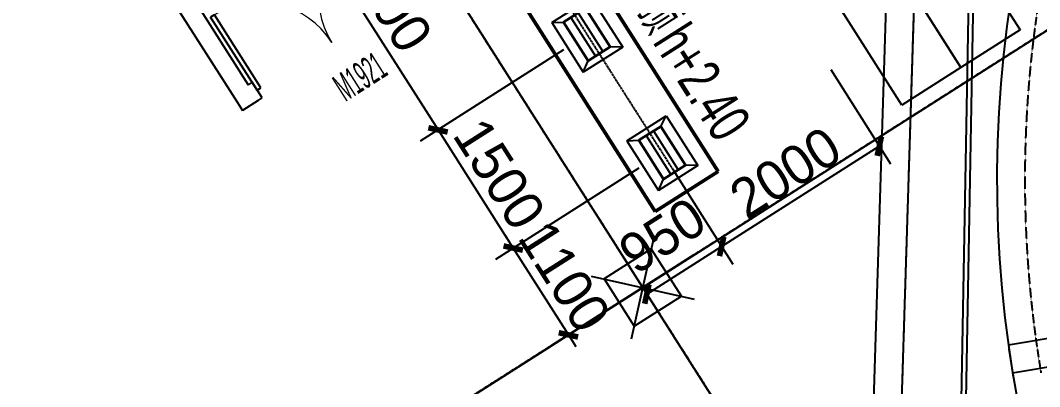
# Model space of a CAD drawing. Extents: x -314896780 to 410892, y -604568922 to 1555970.
# Drawn here: x 94300 to 105214, y 173474 to 177394 of the extents above; entities that cross this region are included whole.
import ezdxf
from ezdxf.xclip import XClip

# ---------------------------------------------------------------- set-up
doc = ezdxf.new("R2010")
doc.units = 0
doc.header["$LTSCALE"] = 10
doc.header["$MEASUREMENT"] = 0
doc.header["$XCLIPFRAME"] = 2
for name, pattern in [('DOTE', [2.42, 2, -0.2, 0.02, -0.2]), ('X-104 B0平面$0$$0$DASH', [0.35, 0.25, -0.1]), ('X-104 B0平面$0$DOTE', [2.42, 2, -0.2, 0.02, -0.2]), ('车库-B0$0$CENTER2', [1.125, 0.75, -0.125, 0.125, -0.125])]:
    doc.linetypes.add(name, pattern=pattern)
for name, color, linetype in [('104-13 B0核心筒$0$02-TEXT_门窗', 151, 'Continuous'), ('104-13 B0核心筒$0$A-C_门', 150, 'Continuous'), ('104-13 B0核心筒$0$A_STR-砌块墙', 121, 'Continuous'), ('104-13 B0核心筒$0$A_STR-砼墙', 51, 'Continuous'), ('104-13 B0核心筒$0$A_STR-砼柱', 51, 'Continuous'), ('A_AXIS-轴线', 36, 'DOTE'), ('X-104 B0平面$0$A-TECH_结构', 21, 'Continuous'), ('X-104 B0平面$0$A_AXIS-轴线', 36, 'X-104 B0平面$0$DOTE'), ('看线', 241, 'Continuous'), ('车库-B0$0$DUCT-送风中心线', 5, '车库-B0$0$CENTER2'), ('车库-B0$0$DUCT-送风标注', 3, 'Continuous'), ('车库-B0$0$DUCT-送风风口', 7, 'Continuous'), ('车库-B0$0$H-DIM-设备', 3, 'Continuous'), ('车库-B0$0$TH_DIM', 3, 'Continuous')]:
    doc.layers.add(name, color=color, linetype=linetype)
doc.layers.add('104-13 B0核心筒$0$04-不打印_辅助线', color=165, linetype='Continuous', plot=False)
doc.layers.add('X-104 B0平面$0$04-不打印_面积', color=5, linetype='Continuous', plot=False)
doc.layers.add('车库-B0$0$DUCT-送风管', color=4, linetype='Continuous', lineweight=50)
doc.styles.add('104-13 B0核心筒$0$_TCH_WINDOW', font='ros.shx', dxfattribs={"width": 0.65, "height": 3.5, "bigfont": 'jd.shx'})
doc.styles.add('车库-B0$0$HZF', font='ROS.shx', dxfattribs={"width": 0.7, "bigfont": 'JD.shx'})
doc.styles.add('车库-B0$0$ROS.JD_T3', font='ROS.shx', dxfattribs={"bigfont": 'JD.shx'})
doc.dimstyles.new('车库-B0$0$_TCH_ARCH&&150', dxfattribs={"dimtxt": 420, "dimasz": 150, "dimexe": 225, "dimexo": 300, "dimgap": 90, "dimtad": 1, "dimdec": 0, "dimzin": 0, "dimdsep": 46, "dimtxsty": '车库-B0$0$ROS.JD_T3', "dimblk": '车库-B0$0$_ArchTick', "dimcen": 0.09, "dimclrt": 7, "dimazin": 2, "dimtfac": 1, "dimtdec": 0, "dimtix": 1, "dimtmove": 2, "dimatfit": 3, "dimfxl": 0, "dimtolj": 1, "dimtzin": 0, "dimarcsym": 0})

# ---------------------------------------------------------------- blocks, each defined once
blk = doc.blocks.new('104 轴线')
for p, q in [((-287377, 164050), (-242241, 93088)), ((-292106, 145398), (-266371, 161767))]:
    blk.add_line(p, q)
blk = doc.blocks.new('_FZHK')
blk.add_lwpolyline([(-0.5, -0.5), (0.5, -0.5), (0.5, 0.5), (-0.5, 0.5)], close=True)
blk = doc.blocks.new('104-13 B0核心筒$0$700x700方柱')
at = {"layer": '104-13 B0核心筒$0$04-不打印_辅助线'}
for p, q in [((-400, -400), (400, 400)), ((-400, 400), (400, -400))]:
    blk.add_line(p, q, dxfattribs=at)
at = {"layer": '104-13 B0核心筒$0$A_STR-砼柱', "xscale": 600, "yscale": 600, "zscale": 600}
blk.add_blockref('_FZHK', (0, 0), dxfattribs=at)
blk = doc.blocks.new('104-13 B0核心筒$0$$DorLib2D$00000002')
for p, q in [((-0.5, 0), (-0.5, 0.4875)), ((-0.475, 0.4875), (-0.5, 0.4875)), ((-0.475, 0), (-0.475, 0.4875)), ((0.475, 0), (0.475, 0.4875)), ((0.475, 0.4875), (0.5, 0.4875)), ((0.5, 0), (0.5, 0.4875)), ((-0.5, 0), (-0.475, 0)), ((0.5, 0), (0.475, 0))]:
    blk.add_line(p, q)
at = {"lineweight": 13}
for centre, start, end in [((-0.4875, 0), 0, 88.53072), ((0.4875, 0), 91.46928, 180)]:
    blk.add_arc(centre, 0.4875, start, end, dxfattribs=at)
blk = doc.blocks.new('104-13 B0核心筒')
at = {"layer": '104-13 B0核心筒$0$A_STR-砌块墙'}
for p, q in [((300, 6600), (4100, 6600)), ((4300, 6650), (4100, 6650)), ((4100, 6650), (4100, 6600)), ((4300, 6600), (4300, 6650)), ((4300, 6600), (4300, 6600)), ((4300, 6600), (4300, 6400)), ((200, 6400), (4200, 6400)), ((4200, 6400), (4300, 6400))]:
    blk.add_line(p, q, dxfattribs=at)
at = {"layer": '104-13 B0核心筒$0$A_STR-砼墙'}
for p, q in [((12756, 9300), (4600, 14851)), ((12400, 9179), (4436, 14600))]:
    blk.add_line(p, q, dxfattribs=at)
at = {"layer": '104-13 B0核心筒$0$04-不打印_辅助线'}
ref = blk.add_blockref('104 轴线', (287656, 163437), dxfattribs=dict(at, rotation=57.54087654753761))
XClip(ref).set_block_clipping_path([(-308258.2439484803, 159880.9876684749), (-256882.7738956955, 79110.5487782021), (-223300.1845035219, 100471.3503204154), (-274675.6545563068, 181241.7892106881)])
at = {"layer": '104-13 B0核心筒$0$A-C_门'}
ref = blk.add_blockref('104-13 B0核心筒$0$$DorLib2D$00000002', (4200, 7600), dxfattribs=dict(at, xscale=-1900, yscale=-1900, zscale=200, rotation=269.9999999999994))
ref.add_attrib('A', 'M1921', (4817, 7378), dxfattribs={"layer": '104-13 B0核心筒$0$02-TEXT_门窗', "height": 297.5, "rotation": 90, "style": '104-13 B0核心筒$0$_TCH_WINDOW', "width": 0.458824})
at = {"layer": '104-13 B0核心筒$0$A_STR-砼柱'}
blk.add_blockref('104-13 B0核心筒$0$700x700方柱', (8200, 9000), dxfattribs=at)
blk = doc.blocks.new('X-104 B0平面')
at = {"layer": 'X-104 B0平面$0$04-不打印_面积', "color": 1}
for points in [[(119491, 126588), (136417, 137354), (137290, 143947), (121429, 152235), (117970, 150034), (104391, 171382), (104566, 180983), (101671, 185533), (87158, 176302), (99503, 156895), (100009, 157217)], [(119506, 126657), (136371, 137384), (137236, 143919), (121432, 152177), (117954, 149965), (104341, 171368), (104515, 180969), (101656, 185464), (87227, 176286), (99518, 156964), (100024, 157286)]]:
    blk.add_lwpolyline(points, close=True, dxfattribs=at)
at = {"layer": 'X-104 B0平面$0$A-TECH_结构'}
for p, q in [((110501, 174855), (104879, 173918)), ((104924, 173621), (110546, 174558))]:
    blk.add_line(p, q, dxfattribs=at)
blk.add_lwpolyline([(115022, 188183, 0.405345), (104932, 173574, -0.777608)], format="xyb", dxfattribs=at)
at = {"layer": 'X-104 B0平面$0$A-TECH_结构', "color": 6, "linetype": 'X-104 B0平面$0$$0$DASH'}
blk.add_lwpolyline([(115081, 187889, 0.405345), (105228, 173623, 0.405345)], format="xyb", dxfattribs=at)
at = {"layer": 'X-104 B0平面$0$A-TECH_结构'}
blk.add_arc((121942, 176440), 17250, 188.5553, 212.7365, dxfattribs=at)
at = {"layer": 'X-104 B0平面$0$A_AXIS-轴线'}
blk.add_line((103664, 170919), (103968, 180712), dxfattribs=at)
at = {"rotation": 302.4591234524621}
blk.add_blockref('104-13 B0核心筒', (88969, 176623), dxfattribs=at)
at = {"layer": 'X-104 B0平面$0$A_AXIS-轴线'}
blk.add_blockref('104 轴线', (381256, 21623), dxfattribs=at)
blk = doc.blocks.new('车库-B0$0$_ArchTick')
at = {"color": 0, "linetype": 'ByBlock', "const_width": 0.4}
blk.add_lwpolyline([(-0.5, -0.5), (0.5, 0.5)], dxfattribs=at)
blk = doc.blocks.new('*D1467')
at = {"layer": 'Defpoints', "color": 0}
for p in [(101128, 176046), (100326, 175537), (101809, 174975)]:
    blk.add_point(p, dxfattribs=at)
at = {"layer": '车库-B0$0$TH_DIM', "color": 0, "lineweight": -2}
for p, q in [((101289, 175793), (101930, 174785)), ((100487, 175283), (101129, 174275)), ((101008, 174465), (101809, 174975))]:
    blk.add_line(p, q, dxfattribs=at)
at = {"layer": '车库-B0$0$TH_DIM', "color": 0, "lineweight": -2, "xscale": 150, "yscale": 150, "zscale": 150}
for p, rotation in [((101809, 174975), 32.45912339269854), ((101008, 174465), 212.4591233926986)]:
    blk.add_blockref('车库-B0$0$_ArchTick', p, dxfattribs=dict(at, rotation=rotation))
at = {"layer": '车库-B0$0$TH_DIM', "color": 7, "insert": (101174, 175090), "char_height": 420, "attachment_point": 5, "rotation": 32.4591, "style": '车库-B0$0$ROS.JD_T3'}
blk.add_mtext('\\A1;950', dxfattribs=at)
blk = doc.blocks.new('*D1468')
at = {"layer": 'Defpoints', "color": 0}
for p in [(102816, 177120), (101128, 176046), (103497, 176048)]:
    blk.add_point(p, dxfattribs=at)
at = {"layer": '车库-B0$0$TH_DIM', "color": 0, "lineweight": -2}
for p, q in [((102977, 176867), (103618, 175859)), ((101809, 174975), (103497, 176048)), ((101289, 175793), (101930, 174785))]:
    blk.add_line(p, q, dxfattribs=at)
at = {"layer": '车库-B0$0$TH_DIM', "color": 0, "lineweight": -2, "xscale": 150, "yscale": 150, "zscale": 150}
for p, rotation in [((103497, 176048), 32.45912339269765), ((101809, 174975), 212.4591233926976)]:
    blk.add_blockref('车库-B0$0$_ArchTick', p, dxfattribs=dict(at, rotation=rotation))
at = {"layer": '车库-B0$0$TH_DIM', "color": 7, "insert": (102492, 175765), "char_height": 420, "attachment_point": 5, "rotation": 32.4591, "style": '车库-B0$0$ROS.JD_T3'}
blk.add_mtext('\\A1;2000', dxfattribs=at)
blk = doc.blocks.new('车库-B0$0$$风口$00000108')
for p, q in [((-250, 135), (-190, 75)), ((-250, -135), (-250, 135)), ((250, 135), (200, 75)), ((250, 135), (250, -135)), ((200, 25), (-190, 25)), ((200, -25), (-190, -25)), ((-250, -135), (-190, -75)), ((200, -75), (250, -135)), ((250, -135), (-250, -135))]:
    blk.add_line(p, q)
at = {"linetype": 'Continuous'}
blk.add_line((250, 135), (-250, 135), dxfattribs=at)
at = {"lineweight": 40}
for p, q in [((-190, 75), (200, 75)), ((-190, -75), (-190, 75)), ((200, 75), (200, -75)), ((-190, -75), (200, -75))]:
    blk.add_line(p, q, dxfattribs=at)
blk = doc.blocks.new('*D1470')
at = {"layer": 'Defpoints', "color": 0}
for p in [(98760, 179770), (100370, 177239), (98772, 176222)]:
    blk.add_point(p, dxfattribs=at)
at = {"layer": '车库-B0$0$TH_DIM', "color": 0, "lineweight": -2}
for p, q in [((98506, 179609), (96972, 178633)), ((97162, 178754), (98772, 176222)), ((100116, 177078), (98582, 176102))]:
    blk.add_line(p, q, dxfattribs=at)
at = {"layer": '车库-B0$0$TH_DIM', "color": 0, "lineweight": -2, "xscale": 150, "yscale": 150, "zscale": 150}
for p, rotation in [((97162, 178754), 122.459123392675), ((98772, 176222), 302.459123392675)]:
    blk.add_blockref('车库-B0$0$_ArchTick', p, dxfattribs=dict(at, rotation=rotation))
at = {"layer": '车库-B0$0$TH_DIM', "color": 7, "insert": (98220, 177649), "char_height": 420, "attachment_point": 5, "rotation": 302.4591, "style": '车库-B0$0$ROS.JD_T3'}
blk.add_mtext('\\A1;3000', dxfattribs=at)
blk = doc.blocks.new('*D1471')
at = {"layer": 'Defpoints', "color": 0}
for p in [(100370, 177239), (101175, 175973), (99577, 174957)]:
    blk.add_point(p, dxfattribs=at)
at = {"layer": '车库-B0$0$TH_DIM', "color": 0, "lineweight": -2}
for p, q in [((100116, 177078), (98582, 176102)), ((98772, 176222), (99577, 174957)), ((100921, 175812), (99387, 174836))]:
    blk.add_line(p, q, dxfattribs=at)
at = {"layer": '车库-B0$0$TH_DIM', "color": 0, "lineweight": -2, "xscale": 150, "yscale": 150, "zscale": 150}
for p, rotation in [((98772, 176222), 122.459123392675), ((99577, 174957), 302.459123392675)]:
    blk.add_blockref('车库-B0$0$_ArchTick', p, dxfattribs=dict(at, rotation=rotation))
at = {"layer": '车库-B0$0$TH_DIM', "color": 7, "insert": (99428, 175751), "char_height": 420, "attachment_point": 5, "rotation": 302.4591, "style": '车库-B0$0$ROS.JD_T3'}
blk.add_mtext('\\A1;1500', dxfattribs=at)
blk = doc.blocks.new('*D1472')
at = {"layer": 'Defpoints', "color": 0}
for p in [(101175, 175973), (101765, 175045), (100168, 174028)]:
    blk.add_point(p, dxfattribs=at)
at = {"layer": '车库-B0$0$TH_DIM', "color": 0, "lineweight": -2}
for p, q in [((100921, 175812), (99387, 174836)), ((99577, 174957), (99497, 175083)), ((99577, 174957), (100168, 174028)), ((101512, 174884), (99978, 173908)), ((100168, 174028), (100248, 173902))]:
    blk.add_line(p, q, dxfattribs=at)
at = {"layer": '车库-B0$0$TH_DIM', "color": 0, "lineweight": -2, "xscale": 150, "yscale": 150, "zscale": 150}
for p, rotation in [((99577, 174957), 302.459123392675), ((100168, 174028), 122.459123392675)]:
    blk.add_blockref('车库-B0$0$_ArchTick', p, dxfattribs=dict(at, rotation=rotation))
at = {"layer": '车库-B0$0$TH_DIM', "color": 7, "insert": (100126, 174654), "char_height": 420, "attachment_point": 5, "rotation": 302.4591, "style": '车库-B0$0$ROS.JD_T3'}
blk.add_mtext('\\A1;1100', dxfattribs=at)
blk = doc.blocks.new('车库-B0')
at = {"layer": '车库-B0$0$DUCT-送风中心线'}
blk.add_line((99924.9, 177937.5), (101435.5, 175562.7), dxfattribs=at)
at = {"layer": '车库-B0$0$DUCT-送风管'}
for p, q in [((101773, 175777.4), (100262.4, 178152.2)), ((99587.4, 177722.9), (101097.9, 175348)), ((101097.9, 175348), (101773, 175777.4))]:
    blk.add_line(p, q, dxfattribs=at)
at = {"layer": '车库-B0$0$H-DIM-设备'}
for p, q in [((102817.3, 180730.8, 2700), (105004.4, 177292.3, 2700)), ((102184.4, 180328.3, 2700), (104371.6, 176889.7, 2700)), ((104371.6, 176889.7, 2700), (102909, 179189.2, 2700)), ((103738.8, 176487.2, 2700), (102276.2, 178786.7, 2700)), ((105004.4, 177292.3, 2700), (104371.6, 176889.7, 2700)), ((104371.6, 176889.7, 2700), (103738.8, 176487.2, 2700))]:
    blk.add_line(p, q, dxfattribs=at)
at = {"layer": '车库-B0$0$DUCT-送风风口', "xscale": 1.26, "yscale": 1.851851851851852, "rotation": 122.4591233926709}
for p in [(100369.5, 177238.5, 2600), (101174.6, 175972.9, 2600)]:
    blk.add_blockref('车库-B0$0$$风口$00000108', p, dxfattribs=at)
at = {"layer": '车库-B0$0$DUCT-送风标注', "style": '车库-B0$0$HZF', "width": 0.7}
for s, height, p in [('顶', 446.5, (100876.4, 177456.7, -2700)), ('h+2.40', 450, (101063.8, 177162.1, -2700))]:
    blk.add_text(s, height=height, rotation=302.45912, dxfattribs=at).set_placement(p)
at = {"layer": '车库-B0$0$TH_DIM'}
for p1, p2, distance, text, picture, middle in [((98759.5, 179769.7), (100369.5, 177238.5), -1893.2, '3000', '*D1470', (98220.3, 177649)), ((100369.5, 177238.5), (101174.6, 175972.9), -1893.2, '1500', '*D1471', (99427.8, 175750.6)), ((101127.8, 176046.4), (102815.6, 177120), -1270, '2000', '*D1468', (102492.3, 175764.8)), ((101174.6, 175972.9), (101765.1, 175044.5), -1893.2, '1100', '*D1472', (100125.5, 174653.6))]:
    dim = blk.add_aligned_dim(p1=p1, p2=p2, distance=distance, text=text, dimstyle='车库-B0$0$_TCH_ARCH&&150', dxfattribs=at)
    dim.commit()
    dim.dimension.update_dxf_attribs({"geometry": picture, "text_midpoint": middle})
dim = blk.add_linear_dim(base=(101809.4, 174974.8), p1=(100326.2, 175536.6), p2=(101127.8, 176046.4), angle=32.45912, text='950', dimstyle='车库-B0$0$_TCH_ARCH&&150', dxfattribs=at)
dim.commit()
dim.dimension.update_dxf_attribs({"geometry": '*D1467', "text_midpoint": (101173.5, 175089.5), "dimtype": 161})

msp = doc.modelspace()

# ---------------------------------------------------------------- block references
at = {"layer": 'A_AXIS-轴线'}
msp.add_blockref('104 轴线', (381256, 21623), dxfattribs=at)
at = {"layer": '看线'}
for name in ['车库-B0', 'X-104 B0平面']:
    msp.add_blockref(name, (0, 0), dxfattribs=at)

doc.saveas('drawing.dxf')
